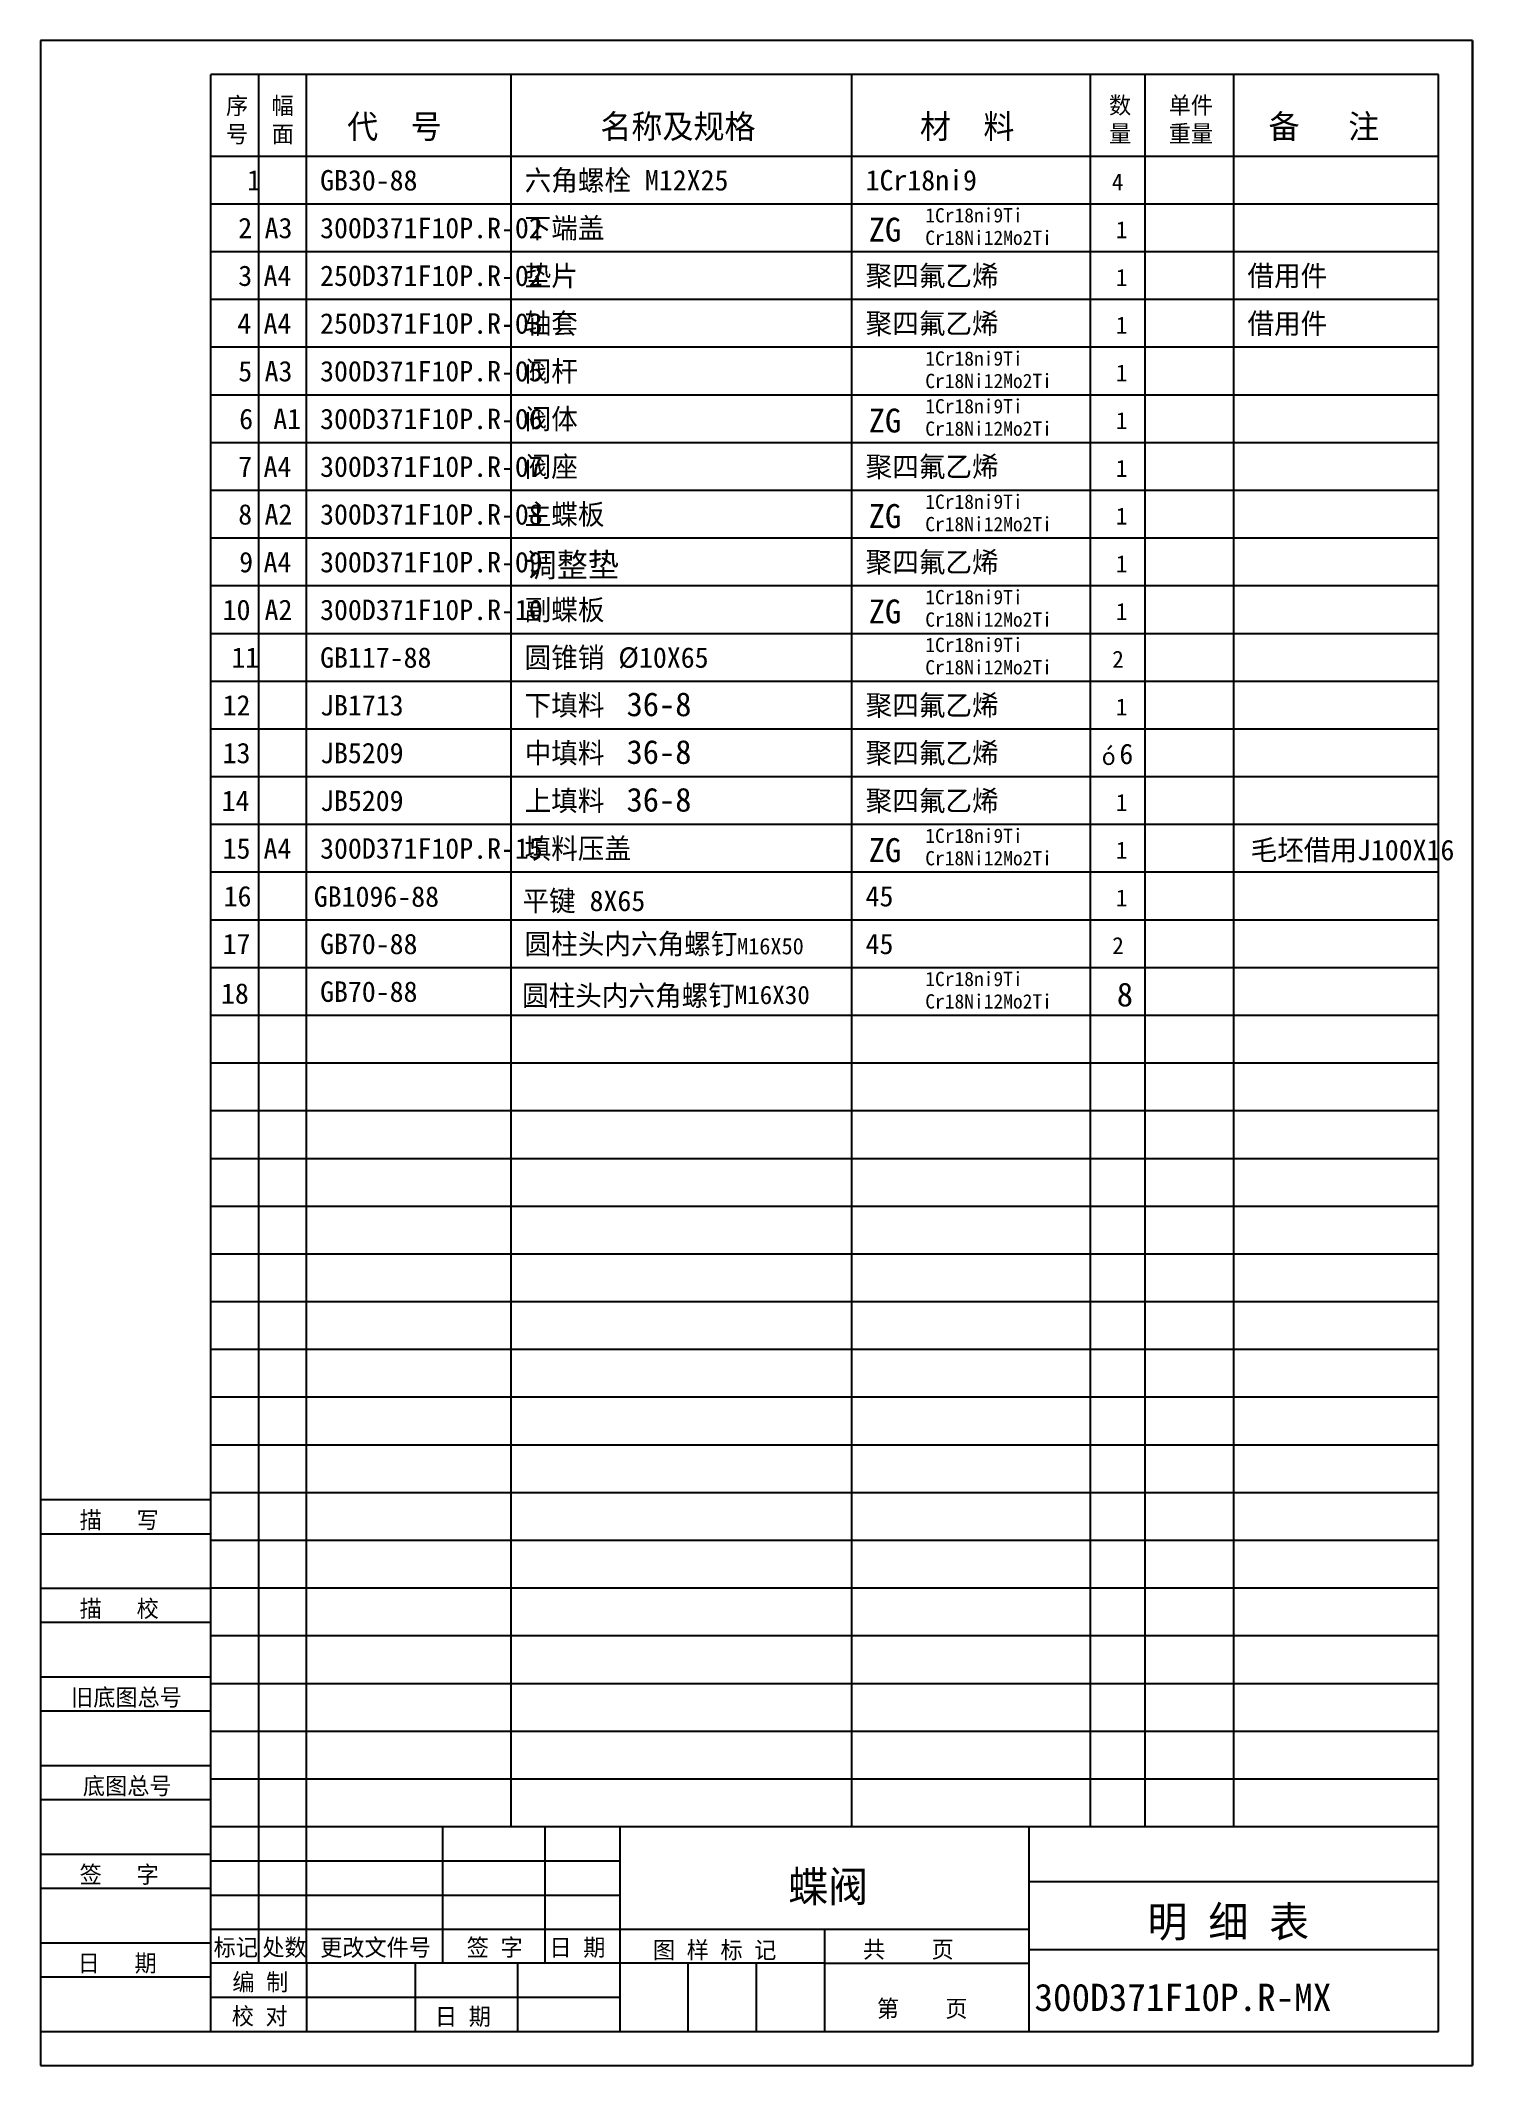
# Model space of a CAD drawing. Header units: metres. Extents: x 0 to 210, y 0 to 297.
import ezdxf

# ---------------------------------------------------------------- set-up
doc = ezdxf.new("R2010")
doc.units = ezdxf.units.M
for name, color, linetype in [('D', 1, 'Continuous'), ('FL', 5, 'Continuous'), ('T', 7, 'Continuous'), ('TL', 4, 'Continuous')]:
    doc.layers.add(name, color=color, linetype=linetype)

# ---------------------------------------------------------------- blocks, each defined once
blk = doc.blocks.new('MXBDT')
at = {"layer": 'FL'}
for p, q in [((0, 297), (0, 0)), ((210, 297), (0, 297)), ((210, 0), (210, 297)), ((205, 273), (25, 273)), ((205, 266), (25, 266)), ((205, 259), (25, 259)), ((205, 252), (25, 252)), ((205, 245), (25, 245)), ((205, 238), (25, 238)), ((205, 231), (25, 231)), ((205, 224), (25, 224)), ((205, 217), (25, 217)), ((205, 210), (25, 210)), ((205, 203), (25, 203)), ((205, 196), (25, 196)), ((205, 189), (25, 189)), ((205, 182), (25, 182)), ((205, 175), (25, 175)), ((205, 168), (25, 168)), ((205, 161), (25, 161)), ((205, 154), (25, 154)), ((205, 147), (25, 147)), ((205, 140), (25, 140)), ((205, 133), (25, 133)), ((205, 126), (25, 126)), ((205, 119), (25, 119)), ((205, 112), (25, 112)), ((205, 105), (25, 105)), ((205, 98), (25, 98)), ((205, 91), (25, 91)), ((205, 84), (25, 84)), ((0, 78), (25, 78)), ((205, 77), (25, 77)), ((0, 70), (25, 70)), ((205, 70), (25, 70)), ((0, 65), (25, 65)), ((205, 63), (25, 63)), ((0, 57), (25, 57)), ((205, 56), (25, 56)), ((0, 52), (25, 52)), ((205, 49), (25, 49)), ((0, 44), (25, 44)), ((205, 42), (25, 42)), ((0, 39), (25, 39)), ((0, 31), (25, 31)), ((25, 30), (85, 30)), ((0, 26), (25, 26)), ((25, 25), (85, 25)), ((0, 18), (25, 18)), ((25, 20), (85, 20)), ((39, 15), (39, 5)), ((70, 5), (70, 15)), ((115, 15), (145, 15)), ((0, 13), (25, 13)), ((25, 10), (85, 10)), ((0, 0), (210, 0))]:
    blk.add_line(p, q, dxfattribs=at)
at = {"layer": 'TL'}
for p, q in [((25, 5), (25, 292)), ((205, 292), (25, 292)), ((32, 35), (32, 292)), ((39, 35), (39, 292)), ((69, 35), (69, 292)), ((119, 35), (119, 292)), ((154, 35), (154, 292)), ((162, 35), (162, 292)), ((175, 35), (175, 292)), ((205, 5), (205, 292)), ((205, 280), (25, 280)), ((0, 83), (25, 83)), ((205, 35), (25, 35)), ((32, 15), (32, 35)), ((39, 15), (39, 35)), ((59, 15), (59, 35)), ((74, 15), (74, 35)), ((85, 5), (85, 35)), ((145, 5), (145, 35)), ((145, 27), (205, 27)), ((85, 20), (145, 20)), ((115, 5), (115, 20)), ((115, 15), (25, 15)), ((55, 5), (55, 15)), ((95, 5), (95, 15)), ((105, 5), (105, 15)), ((145, 17), (205, 17)), ((0, 5), (205, 5))]:
    blk.add_line(p, q, dxfattribs=at)
at = {"layer": 'T'}
for s, height, p in [('序', 2.5, (27.21, 286.18)), ('幅', 2.5, (33.9, 286.21)), ('数', 2.5, (156.7, 286.26)), ('单件', 2.5, (165.45, 286.26)), ('代  号', 3.5, (44.97, 282.64)), ('名称及规格', 3.5, (82.11, 282.64)), ('材  料', 3.5, (128.96, 282.64)), ('备   注', 3.5, (180.09, 282.64)), ('号', 2.5, (27.21, 282.02)), ('面', 2.5, (33.9, 282.04)), ('量', 2.5, (156.7, 282.09)), ('重量', 2.5, (165.45, 282.09)), ('描   写', 2.5, (5.74, 78.76)), ('描   校', 2.5, (5.74, 65.76)), ('旧底图总号', 2.5, (4.49, 52.76)), ('底图总号', 2.5, (6.22, 39.76)), ('签   字', 2.5, (5.74, 26.76)), ('明 细 表', 4.5, (162.36, 18.84)), ('标记', 2.5, (25.39, 16.07)), ('处数', 2.5, (32.54, 16.07)), ('更改文件号', 2.5, (41.01, 16.07)), ('签 字', 2.5, (62.5, 16.07)), ('日 期', 2.5, (74.64, 16.07)), ('图 样 标 记', 2.5, (89.81, 15.68)), (' 共    页', 2.5, (118.92, 15.79)), ('日   期', 2.5, (5.45, 13.76)), ('编 制', 2.5, (28.14, 10.99)), ('第    页', 2.5, (122.65, 7.1)), ('校 对', 2.5, (28.05, 5.99)), ('日 期', 2.5, (57.84, 5.93))]:
    blk.add_text(s, height=height, dxfattribs=at).set_placement(p)

msp = doc.modelspace()

# ---------------------------------------------------------------- linework, layer by layer
at = {"layer": 'FL'}
msp.add_line((210, 297), (210, 0), dxfattribs=at)

# ---------------------------------------------------------------- block references
at = {"layer": 'T'}
msp.add_blockref('MXBDT', (0, 0), dxfattribs=at)

# ---------------------------------------------------------------- texts
at = {"layer": 'D'}
for s, height, p in [('1', 3, (30.29, 275)), ('GB30-88', 3, (41, 275)), ('六角螺栓 M12X25', 3, (71, 275)), ('1Cr18ni9', 3, (121, 275)), ('4', 2.5, (157.11, 275)), ('2', 3, (29, 268)), ('A3', 3, (32.86, 268)), ('300D371F10P.R-02', 3, (41, 268)), ('下端盖', 3, (71, 268)), ('ZG', 3.5, (121.46, 267.51)), ('1Cr18ni9Ti', 2.1, (129.75, 270.31)), ('1', 2.5, (157.7, 268)), ('Cr18Ni12Mo2Ti', 2.1, (129.75, 267.02)), ('垫片', 3, (71, 261)), ('聚四氟乙烯', 3, (121, 261)), ('借用件', 3, (177, 261)), ('3', 3, (29, 261)), ('A4', 3, (32.71, 261)), ('250D371F10P.R-02', 3, (41, 261)), ('1', 2.5, (157.7, 261)), ('4', 3, (28.86, 254)), ('A4', 3, (32.71, 254)), ('250D371F10P.R-03', 3, (41, 254)), ('轴套', 3, (71, 254)), ('聚四氟乙烯', 3, (121, 254)), ('1', 2.5, (157.7, 254)), ('借用件', 3, (177, 254)), ('5', 3, (29, 247)), ('A3', 3, (32.86, 247)), ('300D371F10P.R-05', 3, (41, 247)), ('阀杆', 3, (71, 247)), ('1Cr18ni9Ti', 2.1, (129.75, 249.31)), ('Cr18Ni12Mo2Ti', 2.1, (129.75, 246.02)), ('1', 2.5, (157.7, 247)), ('1Cr18ni9Ti', 2.1, (129.75, 242.31)), ('6', 3, (29.14, 240)), ('A1', 3, (34.14, 240)), ('300D371F10P.R-06', 3, (41, 240)), ('阀体', 3, (71, 240)), ('ZG', 3.5, (121.46, 239.51)), ('Cr18Ni12Mo2Ti', 2.1, (129.75, 239.02)), ('1', 2.5, (157.7, 240)), ('7', 3, (29, 233)), ('A4', 3, (32.71, 233)), ('300D371F10P.R-07', 3, (41, 233)), ('阀座', 3, (71, 233)), ('聚四氟乙烯', 3, (121, 233)), ('1', 2.5, (157.7, 233)), ('8', 3, (29, 226)), ('A2', 3, (32.86, 226)), ('300D371F10P.R-08', 3, (41, 226)), ('主蝶板', 3, (71, 226)), ('ZG', 3.5, (121.46, 225.51)), ('1Cr18ni9Ti', 2.1, (129.75, 228.31)), ('Cr18Ni12Mo2Ti', 2.1, (129.75, 225.02)), ('1', 2.5, (157.7, 226)), ('9', 3, (29.14, 219)), ('A4', 3, (32.71, 219)), ('300D371F10P.R-09', 3, (41, 219)), ('调整垫', 3.5, (71.17, 218.33)), ('聚四氟乙烯', 3, (121, 219)), ('1', 2.5, (157.7, 219)), ('10', 3, (26.71, 212)), ('A2', 3, (32.86, 212)), ('300D371F10P.R-10', 3, (41, 212)), ('副蝶板', 3, (71, 212)), ('ZG', 3.5, (121.46, 211.51)), ('1Cr18ni9Ti', 2.1, (129.75, 214.31)), ('1', 2.5, (157.7, 212)), ('Cr18Ni12Mo2Ti', 2.1, (129.75, 211.02)), ('11', 3, (28, 205)), ('GB117-88', 3, (41, 205)), ('圆锥销 %%C10X65', 3, (71, 205)), ('1Cr18ni9Ti', 2.1, (129.75, 207.31)), ('Cr18Ni12Mo2Ti', 2.1, (129.75, 204.02)), ('2', 2.5, (157.17, 205)), ('12', 3, (26.71, 198)), ('JB1713', 3, (41, 198)), ('下填料', 3, (71, 198)), ('36-8', 3.5, (85.94, 197.9)), ('聚四氟乙烯', 3, (121, 198)), ('1', 2.5, (157.7, 198)), ('13', 3, (26.71, 191)), ('JB5209', 3, (41, 191)), ('中填料', 3, (71, 191)), ('36-8', 3.5, (85.94, 190.9)), ('聚四氟乙烯', 3, (121, 191)), ('%%243', 2.5, (155.62, 190.75)), ('6', 3, (158.21, 190.87)), ('上填料', 3, (71, 184)), ('36-8', 3.5, (85.94, 183.9)), ('聚四氟乙烯', 3, (121, 184)), ('14', 3, (26.57, 184)), ('JB5209', 3, (41, 184)), ('1', 2.5, (157.7, 184)), ('1Cr18ni9Ti', 2.1, (129.75, 179.31)), ('15', 3, (26.71, 177)), ('A4', 3, (32.71, 177)), ('300D371F10P.R-15', 3, (41, 177)), ('填料压盖', 3, (71, 177)), ('ZG', 3.5, (121.46, 176.51)), ('Cr18Ni12Mo2Ti', 2.1, (129.75, 176.02)), ('1', 2.5, (157.7, 177)), ('毛坯借用J100X16', 3, (177.46, 176.77)), ('16', 3, (26.86, 170)), ('GB1096-88', 3, (40.08, 169.95)), ('平键 8X65', 3, (70.68, 169.31)), ('45', 3, (121, 170)), ('1', 2.5, (157.7, 170)), ('圆柱头内六角螺钉', 3, (71, 163)), ('17', 3, (26.71, 163)), ('GB70-88', 3, (41, 163)), ('M16X50', 2.4, (102.14, 162.97)), ('45', 3, (121, 163)), ('2', 2.5, (157.17, 163)), ('1Cr18ni9Ti', 2.1, (129.75, 158.31)), ('18', 3, (26.47, 155.73)), ('GB70-88', 3, (41, 156)), ('圆柱头内六角螺钉', 3, (70.62, 155.43)), ('M16X30', 2.7, (101.8, 155.67)), ('8', 3.5, (157.84, 155.33)), ('Cr18Ni12Mo2Ti', 2.1, (129.75, 155.02)), ('蝶阀', 4.5, (109.66, 24)), ('300D371F10P.R-MX', 4, (145.76, 8))]:
    msp.add_text(s, height=height, dxfattribs=at).set_placement(p)

doc.saveas('drawing.dxf')
